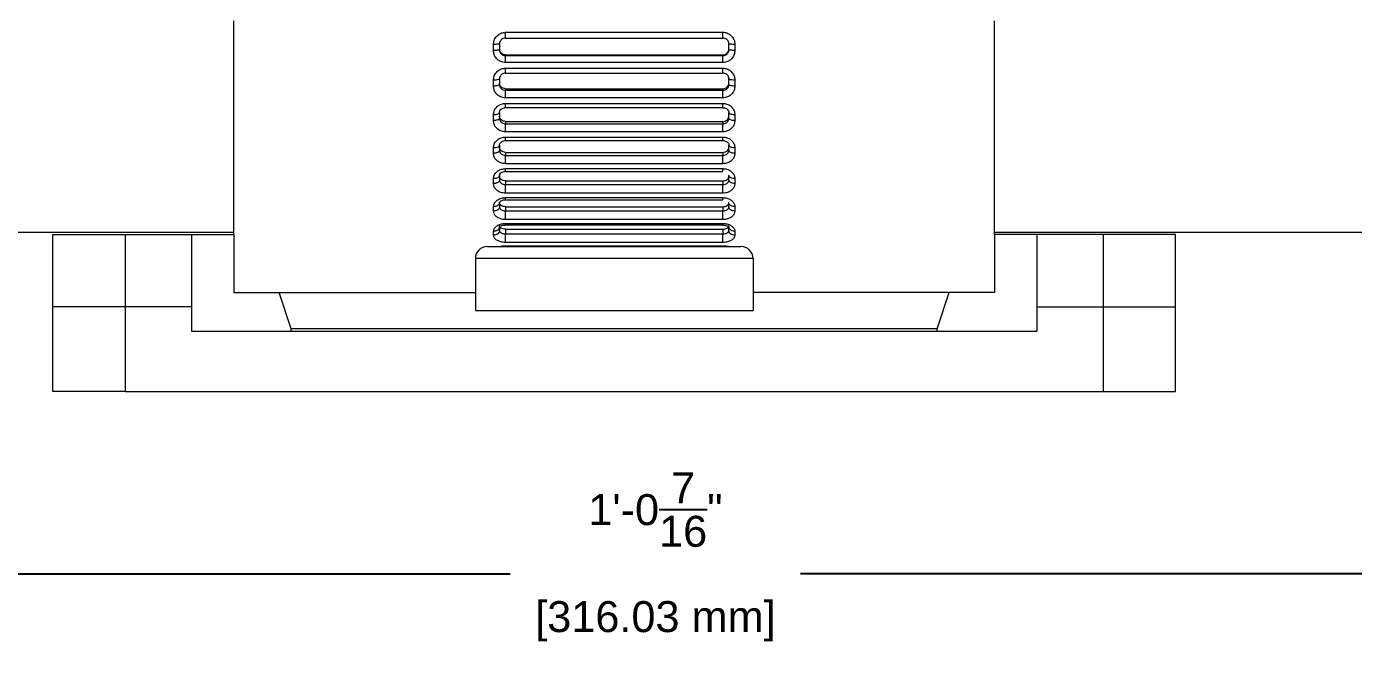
# Model space of a CAD drawing. Header units: inches. Extents: x 0 to 17, y 0 to 10.3.
# Drawn here: x 4.231 to 8.516, y 5.757 to 7.827 of the extents above; entities that cross this region are included whole.
import ezdxf

# ---------------------------------------------------------------- set-up
doc = ezdxf.new("R2010")
doc.units = ezdxf.units.IN
doc.header["$MEASUREMENT"] = 0
doc.layers.add('Dim', color=1, linetype='Continuous', lineweight=25)
doc.layers.add('MCG', color=7, linetype='Continuous')
doc.styles.get("Standard").update_dxf_attribs({"font": 'Arial.ttf'})
doc.dimstyles.new('.1 DIM', dxfattribs={"dimscale": 0, "dimtxt": 0.1, "dimasz": 0.1, "dimexe": 0.18, "dimexo": 0.0625, "dimgap": 0.09, "dimtad": 0, "dimtih": 1, "dimtoh": 1, "dimdec": 5, "dimzin": 0, "dimdsep": 46, "dimlunit": 4, "dimtxsty": 'Standard', "dimcen": 0.09, "dimadec": 0, "dimazin": 0, "dimtfac": 1, "dimtdec": 5, "dimtofl": 0, "dimtmove": 0, "dimatfit": 3, "dimfxl": 1, "dimtolj": 1, "dimtzin": 0, "dimarcsym": 0})

# ---------------------------------------------------------------- blocks, each defined once
blk = doc.blocks.new('*D47')
at = {"layer": 'Defpoints', "color": 0, "transparency": 16777216}
for p in [(0.0411, 7.5897), (12.4831, 7.5897), (12.4831, 6.0601)]:
    blk.add_point(p, dxfattribs=at)
at = {"layer": 'Dim', "color": 0, "lineweight": -2, "transparency": 16777216}
for p, q in [((0.0411, 7.5272), (0.0411, 5.8801)), ((12.4831, 7.5272), (12.4831, 5.8801)), ((0.1411, 6.0601), (5.7935, 6.0601)), ((12.3831, 6.0601), (6.7307, 6.0601))]:
    blk.add_line(p, q, dxfattribs=at)
at = {"layer": 'Dim', "color": 0, "transparency": 16777216}
for points in [[(0.1411, 6.0768), (0.1411, 6.0435), (0.0411, 6.0601)], [(12.3831, 6.0768), (12.3831, 6.0435), (12.4831, 6.0601)]]:
    blk.add_solid(points, dxfattribs=at)
at = {"layer": 'Dim', "color": 0, "transparency": 16777216, "char_height": 0.1, "attachment_point": 5}
for s, insert in [('\\A1;1\'-0{\\H1x;\\S7/16;}"', (6.2621, 6.2671)), ('\\A1;[316.03 mm]', (6.2621, 5.9065))]:
    blk.add_mtext(s, dxfattribs=dict(at, insert=insert))

msp = doc.modelspace()

# ---------------------------------------------------------------- linework, layer by layer
at = {"layer": 'MCG', "linetype": 'Continuous', "lineweight": 15}
for p, q in [((4.900965, 7.155368), (4.900965, 7.845367)), ((7.356896, 7.155368), (7.356896, 7.845367)), ((5.777993, 7.808569), (6.479778, 7.808569)), ((5.7391, 7.749763), (5.7391, 7.769226)), ((5.758592, 7.770918), (5.758592, 7.751952)), ((5.777895, 7.789895), (6.479876, 7.789895)), ((6.499269, 7.751952), (6.499269, 7.770918)), ((6.518761, 7.769344), (6.518761, 7.749829)), ((5.778083, 7.735585), (5.778083, 7.733061)), ((5.778083, 7.735585), (6.479778, 7.735585)), ((5.778083, 7.733061), (6.479778, 7.733061)), ((6.479778, 7.735585), (6.479778, 7.733061)), ((5.777895, 7.676303), (6.479876, 7.676303)), ((6.479904, 7.710745), (5.777957, 7.710745)), ((5.777993, 7.692395), (6.479778, 7.692395)), ((5.7391, 7.634703), (5.7391, 7.653739)), ((5.758592, 7.657998), (5.758592, 7.639448)), ((6.499269, 7.639448), (6.499269, 7.657998)), ((6.518761, 7.653854), (6.518761, 7.634768)), ((6.479904, 7.596719), (5.777957, 7.596719)), ((5.778083, 7.626098), (5.778083, 7.621057)), ((5.778083, 7.626098), (6.479778, 7.626098)), ((5.778083, 7.621057), (6.479778, 7.621057)), ((6.479778, 7.626098), (6.479778, 7.621057)), ((5.7391, 7.523383), (5.7391, 7.541654)), ((5.758592, 7.548403), (5.758592, 7.530599)), ((5.777895, 7.565366), (6.479876, 7.565366)), ((5.777993, 7.578937), (6.479778, 7.578937)), ((6.499269, 7.530599), (6.499269, 7.548403)), ((6.518761, 7.541765), (6.518761, 7.523445)), ((5.778083, 7.520505), (5.778083, 7.513035)), ((5.778083, 7.520505), (6.479778, 7.520505)), ((5.778083, 7.513035), (6.479778, 7.513035)), ((6.479778, 7.520505), (6.479778, 7.513035)), ((5.777895, 7.459054), (6.479876, 7.459054)), ((6.479904, 7.487106), (5.777957, 7.487106)), ((5.777993, 7.470209), (6.479778, 7.470209)), ((5.7391, 7.417779), (5.7391, 7.43496)), ((5.758592, 7.44408), (5.758592, 7.427338)), ((5.778083, 7.420678), (5.778083, 7.410913)), ((5.778083, 7.420678), (6.479778, 7.420678)), ((6.479778, 7.420678), (6.479778, 7.410913)), ((6.499269, 7.427338), (6.499269, 7.44408)), ((6.518761, 7.435064), (6.518761, 7.417837)), ((6.479904, 7.383853), (5.777957, 7.383853)), ((5.778083, 7.410913), (6.479778, 7.410913)), ((5.7391, 7.319765), (5.7391, 7.335552)), ((5.758592, 7.346881), (5.758592, 7.331497)), ((5.777895, 7.359253), (6.479876, 7.359253)), ((5.777993, 7.36814), (6.479778, 7.36814)), ((5.778083, 7.328389), (6.479778, 7.328389)), ((5.778083, 7.328389), (5.778083, 7.316503)), ((6.479778, 7.328389), (6.479778, 7.316503)), ((6.499269, 7.331497), (6.499269, 7.346881)), ((6.518761, 7.335648), (6.518761, 7.319818)), ((6.479904, 7.288793), (5.777957, 7.288793)), ((5.778083, 7.316503), (6.479778, 7.316503)), ((5.7391, 7.231081), (5.7391, 7.245193)), ((5.758592, 7.25853), (5.758592, 7.244778)), ((5.777895, 7.267736), (6.479876, 7.267736)), ((5.777993, 7.274542), (6.479778, 7.274542)), ((5.778083, 7.245278), (6.479778, 7.245278)), ((5.778083, 7.245278), (5.778083, 7.231481)), ((6.479778, 7.245278), (6.479778, 7.231481)), ((6.499269, 7.244778), (6.499269, 7.25853)), ((6.518761, 7.245279), (6.518761, 7.231128)), ((6.479904, 7.203613), (5.777957, 7.203613)), ((5.778083, 7.231481), (6.479778, 7.231481)), ((2.197437, 7.163164), (4.900965, 7.163164)), ((4.472152, 7.155368), (4.900965, 7.155368)), ((4.472152, 7.155368), (4.472152, 7.155184)), ((4.900965, 7.155368), (4.900965, 6.968249)), ((5.7391, 7.153302), (5.7391, 7.165489)), ((5.758592, 7.180597), (5.758592, 7.168721)), ((5.777895, 7.186126), (6.479876, 7.186126)), ((5.777993, 7.191077), (6.479778, 7.191077)), ((5.778083, 7.17282), (6.479778, 7.17282)), ((5.778083, 7.17282), (5.778083, 7.157357)), ((5.778083, 7.157357), (6.479778, 7.157357)), ((6.479778, 7.17282), (6.479778, 7.157357)), ((6.499269, 7.168721), (6.499269, 7.180597)), ((6.518761, 7.165563), (6.518761, 7.153343)), ((7.356896, 7.163164), (10.173388, 7.163164)), ((7.356896, 7.155368), (7.356896, 6.968249)), ((7.785709, 7.155368), (7.356896, 7.155368)), ((7.785709, 7.155368), (7.785709, 7.155184)), ((4.31622, 7.155184), (4.550118, 7.155184)), ((4.31622, 6.921469), (4.31622, 7.155184)), ((4.550118, 7.155184), (4.550118, 6.921469)), ((4.550118, 7.155184), (4.764524, 7.155184)), ((4.764524, 7.155184), (4.764524, 6.921469)), ((5.719609, 7.116385), (6.538252, 7.116385)), ((6.479904, 7.129824), (5.777957, 7.129824)), ((5.777993, 7.119228), (6.479778, 7.119228)), ((7.493337, 7.155184), (7.493337, 6.921469)), ((7.707743, 7.155184), (7.493337, 7.155184)), ((7.707743, 7.155184), (7.707743, 6.921469)), ((7.941642, 7.155184), (7.707743, 7.155184)), ((7.941642, 6.921469), (7.941642, 7.155184)), ((6.577235, 7.077402), (5.680626, 7.077402)), ((5.680626, 7.077402), (5.680626, 6.909775)), ((6.577235, 7.077402), (6.577235, 6.909775)), ((4.900965, 6.968249), (5.047151, 6.968249)), ((5.086134, 6.8513), (5.047151, 6.968249)), ((5.047151, 6.968249), (5.680626, 6.968249)), ((7.21071, 6.968249), (6.577235, 6.968249)), ((7.171727, 6.8513), (7.21071, 6.968249)), ((7.356896, 6.968249), (7.21071, 6.968249)), ((4.550118, 6.921469), (4.31622, 6.921469)), ((4.31622, 6.648588), (4.31622, 6.921469)), ((4.764524, 6.921469), (4.550118, 6.921469)), ((4.550118, 6.921469), (4.550118, 6.648588)), ((4.764524, 6.921469), (4.764524, 6.843504)), ((5.680626, 6.909775), (6.577235, 6.909775)), ((7.493337, 6.921469), (7.707743, 6.921469)), ((7.493337, 6.921469), (7.493337, 6.843504)), ((7.707743, 6.921469), (7.941642, 6.921469)), ((7.707743, 6.921469), (7.707743, 6.648588)), ((7.941642, 6.648588), (7.941642, 6.921469)), ((4.764524, 6.843504), (7.493337, 6.843504)), ((5.086134, 6.843504), (5.086134, 6.8513)), ((7.171727, 6.8513), (5.086134, 6.8513)), ((7.171727, 6.843504), (7.171727, 6.8513)), ((4.550118, 6.648588), (4.31622, 6.648588)), ((4.550118, 6.648588), (7.707743, 6.648588)), ((7.707743, 6.648588), (7.941642, 6.648588))]:
    msp.add_line(p, q, dxfattribs=at)
at = {"layer": 'MCG', "linetype": 'Continuous', "lineweight": 15, "flags": 128}
msp.add_lwpolyline([(5.758592, 7.346833), (5.758592, 7.346833), (5.758592, 7.346833), (5.759764, 7.350692), (5.7628, 7.354172), (5.767463, 7.357042), (5.773833, 7.35891), (5.778083, 7.35905)], dxfattribs=at)
at = {"layer": 'MCG', "linetype": 'Continuous', "lineweight": 15}
for centre, start, end in [((5.719609, 7.077402), 90, 180), ((6.538252, 7.077402), 0, 90)]:
    msp.add_arc(centre, 0.038983, start, end, dxfattribs=at)
for points, knots in [([(5.7391, 7.769226), (5.739535, 7.773705), (5.740226, 7.780813), (5.745276, 7.791298), (5.752838, 7.800165), (5.764628, 7.807174), (5.773546, 7.808105), (5.777993, 7.808569)], [0, 0, 0, 0, 0.2190763, 0.34774758, 0.56477412, 0.78296433, 1, 1, 1, 1]), ([(5.778083, 7.789936), (5.778082, 7.789993), (5.77808, 7.790117), (5.778065, 7.792761), (5.778049, 7.796193), (5.778033, 7.799672), (5.778015, 7.80387), (5.778, 7.806973), (5.777993, 7.808569)], [0, 0, 0, 0, 0.19898271, 0.43148347, 0.56093323, 0.69883988, 0.84519722, 1, 1, 1, 1]), ([(6.479778, 7.808569), (6.484173, 7.80818), (6.488662, 7.807782), (6.497051, 7.804774), (6.505032, 7.800213), (6.513756, 7.789931), (6.518135, 7.779028), (6.51859, 7.77199), (6.51876, 7.769344)], [0, 0, 0, 0, 0.21403305, 0.21863582, 0.43690905, 0.65401907, 0.8698699, 1, 1, 1, 1]), ([(6.479778, 7.789936), (6.479778, 7.790069), (6.479778, 7.790337), (6.479778, 7.794539), (6.479778, 7.80084), (6.479778, 7.805993), (6.479778, 7.808569)], [0, 0, 0, 0, 0.24999915, 0.50000143, 0.75000161, 1, 1, 1, 1]), ([(5.758592, 7.770918), (5.758299, 7.770697), (5.757713, 7.770253), (5.753205, 7.769694), (5.746763, 7.769303), (5.741654, 7.769252), (5.7391, 7.769226)], [0, 0, 0, 0, 0.24999989, 0.49999996, 0.74999968, 1, 1, 1, 1]), ([(5.778083, 7.789936), (5.778082, 7.789936), (5.775829, 7.789936), (5.771324, 7.789152), (5.765423, 7.785865), (5.761054, 7.780884), (5.758951, 7.775605), (5.758612, 7.772203), (5.758592, 7.770919), (5.758592, 7.770918)], [0, 0, 0, 0, 0.0000771, 0.22430445, 0.44504126, 0.66032129, 0.87189745, 0.99992274, 1, 1, 1, 1]), ([(6.499269, 7.770918), (6.499269, 7.770919), (6.499269, 7.772203), (6.498895, 7.775605), (6.496813, 7.780884), (6.492436, 7.785865), (6.486537, 7.789152), (6.482032, 7.789936), (6.479779, 7.789936), (6.479778, 7.789936)], [0, 0, 0, 0, 0.00007725, 0.12810261, 0.33967822, 0.55495895, 0.77569565, 0.9999223, 1, 1, 1, 1]), ([(6.518761, 7.769344), (6.516679, 7.769359), (6.512206, 7.769392), (6.507034, 7.769631), (6.503434, 7.769924), (6.501172, 7.77021), (6.499584, 7.770549), (6.499376, 7.770793), (6.499269, 7.770918)], [0, 0, 0, 0, 0.20391181, 0.4380685, 0.56710478, 0.70377781, 0.84807584, 1, 1, 1, 1]), ([(5.758592, 7.751952), (5.758411, 7.751733), (5.758017, 7.751254), (5.755158, 7.750686), (5.751596, 7.750276), (5.748039, 7.750009), (5.743793, 7.749814), (5.740695, 7.74978), (5.7391, 7.749763)], [0, 0, 0, 0, 0.19633384, 0.42796499, 0.55762927, 0.6961928, 0.84365234, 1, 1, 1, 1]), ([(5.777957, 7.710746), (5.775022, 7.710957), (5.767735, 7.711483), (5.756801, 7.716222), (5.74703, 7.725028), (5.740405, 7.736653), (5.739536, 7.745386), (5.7391, 7.749763)], [0, 0, 0, 0, 0.14391715, 0.3573037, 0.57030018, 0.78465667, 1, 1, 1, 1]), ([(5.778083, 7.735585), (5.775538, 7.73586), (5.770478, 7.736406), (5.763986, 7.740637), (5.760357, 7.745761), (5.758812, 7.750428), (5.758665, 7.752857), (5.758592, 7.754075)], [0, 0, 0, 0, 0.25489625, 0.50676903, 0.75429868, 0.87683574, 1, 1, 1, 1]), ([(5.758592, 7.751952), (5.758592, 7.751951), (5.758592, 7.749854), (5.759337, 7.745618), (5.762495, 7.740017), (5.7674, 7.735713), (5.772887, 7.733496), (5.776579, 7.733061), (5.778082, 7.733061), (5.778083, 7.733061)], [0, 0, 0, 0, 0.00007769, 0.21032267, 0.42076593, 0.63316986, 0.85039684, 0.99992291, 1, 1, 1, 1]), ([(5.777957, 7.710746), (5.777966, 7.712094), (5.777984, 7.714882), (5.778016, 7.720014), (5.778044, 7.724756), (5.778064, 7.728444), (5.778079, 7.731538), (5.778082, 7.732457), (5.778083, 7.733061)], [0, 0, 0, 0, 0.13079205, 0.27044868, 0.50008153, 0.63029992, 0.75721778, 1, 1, 1, 1]), ([(6.479778, 7.735585), (6.482323, 7.73586), (6.487384, 7.736406), (6.493875, 7.740637), (6.497504, 7.745761), (6.499049, 7.750428), (6.499196, 7.752857), (6.499269, 7.754075)], [0, 0, 0, 0, 0.25489683, 0.50676907, 0.7542987, 0.87683575, 1, 1, 1, 1]), ([(6.479778, 7.733061), (6.479779, 7.733061), (6.481282, 7.733061), (6.484974, 7.733496), (6.490461, 7.735713), (6.495366, 7.740017), (6.498524, 7.745618), (6.499269, 7.749854), (6.499269, 7.751951), (6.499269, 7.751952)], [0, 0, 0, 0, 0.00007769, 0.14960366, 0.36683106, 0.57923396, 0.78967767, 0.99992231, 1, 1, 1, 1]), ([(6.479904, 7.710745), (6.479903, 7.712966), (6.4799, 7.7175), (6.479879, 7.723061), (6.479856, 7.72709), (6.479834, 7.729877), (6.479808, 7.732105), (6.479788, 7.732735), (6.479778, 7.733061)], [0, 0, 0, 0, 0.21352978, 0.43592557, 0.56226473, 0.69839545, 0.84431023, 1, 1, 1, 1]), ([(6.518761, 7.749829), (6.51832, 7.745383), (6.517451, 7.736625), (6.510796, 7.724998), (6.50106, 7.716222), (6.490126, 7.711483), (6.482839, 7.710957), (6.479904, 7.710746)], [0, 0, 0, 0, 0.21841289, 0.43030866, 0.64307737, 0.85623645, 1, 1, 1, 1]), ([(6.518761, 7.749829), (6.516185, 7.749869), (6.511048, 7.749948), (6.504603, 7.750448), (6.500135, 7.751144), (6.499557, 7.751683), (6.499269, 7.751952)], [0, 0, 0, 0, 0.25208029, 0.50277409, 0.75207951, 1, 1, 1, 1]), ([(5.7391, 7.653739), (5.739535, 7.658129), (5.740226, 7.665096), (5.745276, 7.675395), (5.752838, 7.684116), (5.764628, 7.691021), (5.773546, 7.691938), (5.777993, 7.692395)], [0, 0, 0, 0, 0.21907574, 0.34774823, 0.56477474, 0.78296434, 1, 1, 1, 1]), ([(5.778083, 7.676684), (5.778082, 7.676684), (5.775829, 7.676684), (5.771324, 7.675911), (5.765423, 7.672674), (5.761053, 7.667774), (5.758951, 7.662591), (5.758611, 7.659256), (5.758592, 7.657999), (5.758592, 7.657998)], [0, 0, 0, 0, 0.0000771, 0.22430415, 0.44504103, 0.66031933, 0.87189779, 0.99992107, 1, 1, 1, 1]), ([(5.778083, 7.676684), (5.778082, 7.676466), (5.77808, 7.675993), (5.778065, 7.677898), (5.778049, 7.680783), (5.778033, 7.683896), (5.778015, 7.687809), (5.778, 7.690838), (5.777993, 7.692395)], [0, 0, 0, 0, 0.19898139, 0.43148283, 0.56093299, 0.69883928, 0.84519831, 1, 1, 1, 1]), ([(6.479778, 7.692395), (6.484173, 7.692012), (6.488662, 7.69162), (6.497051, 7.688656), (6.505032, 7.684164), (6.513756, 7.67405), (6.518135, 7.663344), (6.51859, 7.656448), (6.51876, 7.653854)], [0, 0, 0, 0, 0.21403297, 0.21863584, 0.43690843, 0.65401838, 0.86986965, 1, 1, 1, 1]), ([(6.479778, 7.676684), (6.479778, 7.67647), (6.479778, 7.676042), (6.479778, 7.679305), (6.479778, 7.684899), (6.479778, 7.689897), (6.479778, 7.692395)], [0, 0, 0, 0, 0.24999827, 0.49999919, 0.74999834, 1, 1, 1, 1]), ([(6.499269, 7.657998), (6.499269, 7.657999), (6.499269, 7.659256), (6.498895, 7.662591), (6.496813, 7.667774), (6.492436, 7.672674), (6.486537, 7.675911), (6.482032, 7.676684), (6.479779, 7.676684), (6.479778, 7.676684)], [0, 0, 0, 0, 0.00007892, 0.12810227, 0.33968018, 0.55495917, 0.77569595, 0.9999223, 1, 1, 1, 1]), ([(5.758592, 7.657998), (5.758299, 7.65744), (5.757713, 7.656324), (5.753205, 7.654916), (5.746763, 7.653931), (5.741654, 7.653803), (5.7391, 7.653739)], [0, 0, 0, 0, 0.24999956, 0.4999996, 0.74999945, 1, 1, 1, 1]), ([(5.758592, 7.639448), (5.758411, 7.638965), (5.758017, 7.637914), (5.755158, 7.636674), (5.751596, 7.635784), (5.748039, 7.635211), (5.743793, 7.634798), (5.740695, 7.634736), (5.7391, 7.634703)], [0, 0, 0, 0, 0.19633335, 0.42796485, 0.55762898, 0.69619292, 0.84365268, 1, 1, 1, 1]), ([(5.777957, 7.596719), (5.775022, 7.596925), (5.767735, 7.597435), (5.756801, 7.602035), (5.74703, 7.610593), (5.740405, 7.621909), (5.739536, 7.630432), (5.7391, 7.634703)], [0, 0, 0, 0, 0.14391703, 0.35730354, 0.57030009, 0.78465702, 1, 1, 1, 1]), ([(5.778083, 7.626098), (5.775538, 7.626366), (5.770478, 7.626898), (5.763986, 7.631018), (5.760357, 7.636013), (5.758812, 7.640567), (5.758665, 7.642939), (5.758592, 7.644128)], [0, 0, 0, 0, 0.25489604, 0.50676822, 0.75429869, 0.87683469, 1, 1, 1, 1]), ([(5.758592, 7.639448), (5.758592, 7.639447), (5.758592, 7.637401), (5.759337, 7.633266), (5.762495, 7.627815), (5.7674, 7.623632), (5.772887, 7.62148), (5.776579, 7.621057), (5.778082, 7.621057), (5.778083, 7.621057)], [0, 0, 0, 0, 0.00007713, 0.2103231, 0.42076576, 0.63316974, 0.8503969, 0.99992291, 1, 1, 1, 1]), ([(6.479778, 7.626098), (6.482323, 7.626366), (6.487384, 7.626898), (6.493875, 7.631018), (6.497504, 7.636013), (6.499049, 7.640567), (6.499196, 7.642939), (6.499269, 7.644128)], [0, 0, 0, 0, 0.25489662, 0.50676826, 0.75429871, 0.8768347, 1, 1, 1, 1]), ([(6.479778, 7.621057), (6.479779, 7.621057), (6.481282, 7.621057), (6.484974, 7.62148), (6.490461, 7.623632), (6.495366, 7.627815), (6.498524, 7.633266), (6.499269, 7.637401), (6.499269, 7.639447), (6.499269, 7.639448)], [0, 0, 0, 0, 0.00007769, 0.14960361, 0.36683119, 0.57923413, 0.78967724, 0.99992287, 1, 1, 1, 1]), ([(6.518761, 7.634768), (6.51832, 7.630429), (6.517451, 7.621882), (6.510796, 7.610564), (6.50106, 7.602035), (6.490126, 7.597435), (6.482839, 7.596925), (6.479904, 7.596719)], [0, 0, 0, 0, 0.21841333, 0.43030896, 0.64307767, 0.85623662, 1, 1, 1, 1]), ([(6.518761, 7.653854), (6.516679, 7.653895), (6.512206, 7.653983), (6.507034, 7.654616), (6.503434, 7.655385), (6.501172, 7.656139), (6.499584, 7.657026), (6.499376, 7.657668), (6.499269, 7.657998)], [0, 0, 0, 0, 0.20391141, 0.4380687, 0.56710527, 0.70377567, 0.8480762, 1, 1, 1, 1]), ([(6.518761, 7.634768), (6.516185, 7.634846), (6.511048, 7.635003), (6.504603, 7.6361), (6.500135, 7.637641), (6.499557, 7.638847), (6.499269, 7.639448)], [0, 0, 0, 0, 0.25207993, 0.50277341, 0.75207865, 1, 1, 1, 1]), ([(5.777957, 7.596719), (5.777966, 7.598113), (5.777984, 7.600722), (5.778015, 7.605915), (5.778043, 7.610883), (5.778064, 7.615095), (5.778079, 7.618722), (5.778082, 7.620131), (5.778083, 7.621057)], [0, 0, 0, 0, 0.13802615, 0.25833253, 0.50000481, 0.63024396, 0.75718231, 1, 1, 1, 1]), ([(6.479904, 7.596719), (6.479903, 7.599088), (6.479901, 7.603625), (6.479878, 7.609419), (6.479856, 7.61364), (6.479834, 7.616768), (6.479808, 7.619491), (6.479788, 7.620522), (6.479778, 7.621057)], [0, 0, 0, 0, 0.23079203, 0.44207574, 0.5648374, 0.69875508, 0.84381201, 1, 1, 1, 1]), ([(5.7391, 7.541654), (5.739535, 7.545877), (5.740226, 7.552579), (5.745276, 7.562509), (5.752838, 7.57093), (5.764628, 7.577607), (5.773546, 7.578494), (5.777993, 7.578937)], [0, 0, 0, 0, 0.21907566, 0.34774767, 0.5647744, 0.78296444, 1, 1, 1, 1]), ([(5.758592, 7.548403), (5.758299, 7.547519), (5.757713, 7.54575), (5.753205, 7.543519), (5.746763, 7.541958), (5.741654, 7.541756), (5.7391, 7.541654)], [0, 0, 0, 0, 0.24999989, 0.50000102, 0.74999951, 1, 1, 1, 1]), ([(5.758946, 7.547958), (5.758922, 7.549468), (5.758862, 7.553285), (5.7616, 7.557844), (5.766534, 7.562511), (5.774669, 7.565785), (5.781155, 7.565545), (5.785149, 7.565397)], [0, 0, 0, 0, 0.12820371, 0.32403255, 0.50382252, 0.69444862, 1, 1, 1, 1]), ([(5.778078, 7.565374), (5.778073, 7.565593), (5.778065, 7.565934), (5.778049, 7.568313), (5.778033, 7.570981), (5.778015, 7.574546), (5.778, 7.577446), (5.777993, 7.578937)], [0, 0, 0, 0, 0.28924829, 0.45108552, 0.62349473, 0.80646819, 1, 1, 1, 1]), ([(6.479741, 7.564928), (6.481623, 7.564962), (6.485895, 7.565038), (6.491843, 7.562082), (6.496554, 7.557472), (6.499088, 7.552856), (6.499014, 7.549045), (6.498984, 7.547481)], [0, 0, 0, 0, 0.17308999, 0.39291005, 0.61293086, 0.84116944, 1, 1, 1, 1]), ([(6.479778, 7.578937), (6.484173, 7.578566), (6.488663, 7.578187), (6.49705, 7.57532), (6.505032, 7.570976), (6.513756, 7.56121), (6.518135, 7.550891), (6.51859, 7.544259), (6.51876, 7.541765)], [0, 0, 0, 0, 0.21403298, 0.21863601, 0.43690897, 0.65401907, 0.86986923, 1, 1, 1, 1]), ([(6.479778, 7.56558), (6.479778, 7.565512), (6.479778, 7.56504), (6.479778, 7.56716), (6.479778, 7.571771), (6.479778, 7.576548), (6.479778, 7.578937)], [0, 0, 0, 0, 0.05273033, 0.3684875, 0.68424299, 1, 1, 1, 1]), ([(6.518761, 7.541765), (6.516679, 7.541831), (6.512206, 7.541972), (6.507034, 7.542987), (6.503434, 7.54422), (6.501172, 7.545426), (6.499584, 7.546846), (6.499376, 7.547876), (6.499269, 7.548403)], [0, 0, 0, 0, 0.20391164, 0.43806799, 0.5671044, 0.70377484, 0.84807503, 1, 1, 1, 1]), ([(5.758592, 7.530599), (5.758411, 7.529862), (5.758017, 7.528257), (5.755158, 7.526366), (5.751596, 7.525014), (5.748039, 7.524143), (5.743793, 7.52352), (5.740695, 7.52343), (5.7391, 7.523383)], [0, 0, 0, 0, 0.19633491, 0.42796585, 0.55762881, 0.69619302, 0.8436525, 1, 1, 1, 1]), ([(5.777957, 7.487107), (5.775022, 7.487302), (5.767735, 7.487788), (5.756801, 7.492167), (5.74703, 7.500326), (5.740405, 7.511131), (5.739536, 7.519293), (5.7391, 7.523383)], [0, 0, 0, 0, 0.14391698, 0.35730378, 0.57030033, 0.78465623, 1, 1, 1, 1]), ([(5.778083, 7.520505), (5.775538, 7.52076), (5.770478, 7.521268), (5.763986, 7.525205), (5.760358, 7.529982), (5.758812, 7.534342), (5.758665, 7.536614), (5.758592, 7.537753)], [0, 0, 0, 0, 0.25489613, 0.50676737, 0.75429944, 0.87683477, 1, 1, 1, 1]), ([(5.758592, 7.530599), (5.758592, 7.530598), (5.758592, 7.528636), (5.759337, 7.524681), (5.762495, 7.519474), (5.7674, 7.515487), (5.772887, 7.513438), (5.776579, 7.513035), (5.778082, 7.513035), (5.778083, 7.513035)], [0, 0, 0, 0, 0.00007784, 0.21032203, 0.42076502, 0.63316922, 0.8503965, 0.99992291, 1, 1, 1, 1]), ([(5.777957, 7.487107), (5.777967, 7.488535), (5.777984, 7.491014), (5.778016, 7.49618), (5.778043, 7.501231), (5.778064, 7.505834), (5.778079, 7.509928), (5.778082, 7.511804), (5.778083, 7.513035)], [0, 0, 0, 0, 0.14695474, 0.25493379, 0.49997045, 0.6302179, 0.75716467, 1, 1, 1, 1]), ([(6.479778, 7.520505), (6.482323, 7.52076), (6.487384, 7.521268), (6.493875, 7.525205), (6.497504, 7.529982), (6.499049, 7.534342), (6.499196, 7.536614), (6.499269, 7.537753)], [0, 0, 0, 0, 0.25489671, 0.50676741, 0.75429946, 0.87683478, 1, 1, 1, 1]), ([(6.479778, 7.513035), (6.479779, 7.513035), (6.481282, 7.513035), (6.484974, 7.513438), (6.490461, 7.515487), (6.495366, 7.519474), (6.498524, 7.524681), (6.499269, 7.528636), (6.499269, 7.530598), (6.499269, 7.530599)], [0, 0, 0, 0, 0.00007769, 0.149604, 0.3668317, 0.57923487, 0.78967831, 0.99992216, 1, 1, 1, 1]), ([(6.479904, 7.487106), (6.479903, 7.48959), (6.4799, 7.494085), (6.479873, 7.501403), (6.479841, 7.506897), (6.479808, 7.510891), (6.479788, 7.512301), (6.479778, 7.513035)], [0, 0, 0, 0, 0.24939103, 0.45139533, 0.69954037, 0.84339234, 1, 1, 1, 1]), ([(6.518761, 7.523445), (6.51832, 7.51929), (6.517451, 7.511105), (6.510796, 7.500298), (6.50106, 7.492167), (6.490126, 7.487788), (6.482839, 7.487302), (6.479904, 7.487107)], [0, 0, 0, 0, 0.21841248, 0.43030785, 0.64307687, 0.85623645, 1, 1, 1, 1]), ([(6.518761, 7.523445), (6.516185, 7.523561), (6.511048, 7.523793), (6.504603, 7.525467), (6.500135, 7.527825), (6.499557, 7.529676), (6.499269, 7.530599)], [0, 0, 0, 0, 0.25207969, 0.50277337, 0.75207997, 1, 1, 1, 1]), ([(5.7391, 7.43496), (5.739535, 7.438941), (5.740226, 7.44526), (5.745276, 7.454644), (5.752838, 7.462615), (5.764628, 7.468946), (5.773546, 7.469788), (5.777993, 7.470208)], [0, 0, 0, 0, 0.21907608, 0.34774819, 0.56477452, 0.78296456, 1, 1, 1, 1]), ([(5.758592, 7.444051), (5.758592, 7.444051), (5.758592, 7.444052), (5.758592, 7.446693), (5.759376, 7.448807), (5.76311, 7.454015), (5.768582, 7.457367), (5.773919, 7.45898), (5.777187, 7.458954), (5.77808, 7.458947)], [0, 0, 0, 0, 0.00001169, 0.00002435, 0.2823954, 0.50549144, 0.70768653, 0.92020511, 1, 1, 1, 1]), ([(5.778072, 7.459371), (5.778069, 7.459327), (5.778063, 7.459243), (5.778049, 7.460761), (5.778033, 7.462937), (5.778015, 7.466091), (5.778, 7.468811), (5.777993, 7.470208)], [0, 0, 0, 0, 0.20157844, 0.38337729, 0.57705272, 0.7825985, 1, 1, 1, 1]), ([(6.479752, 7.458628), (6.481717, 7.458659), (6.486042, 7.458729), (6.491906, 7.45599), (6.49651, 7.452088), (6.498587, 7.448292), (6.49917, 7.445733), (6.499268, 7.444543), (6.499268, 7.444112), (6.49927, 7.444064), (6.499269, 7.444052), (6.499269, 7.444052), (6.499269, 7.444052)], [0, 0, 0, 0, 0.17320262, 0.38139608, 0.589558, 0.80949312, 0.93125716, 0.99189765, 0.9982761, 0.99993734, 0.9999873, 1, 1, 1, 1]), ([(6.479778, 7.470209), (6.484173, 7.469856), (6.488662, 7.469496), (6.497051, 7.466778), (6.505032, 7.462659), (6.513756, 7.453415), (6.518135, 7.443666), (6.51859, 7.437415), (6.51876, 7.435064)], [0, 0, 0, 0, 0.21403319, 0.21863597, 0.43690905, 0.65401888, 0.86986959, 1, 1, 1, 1]), ([(6.479778, 7.459266), (6.479778, 7.459393), (6.479778, 7.459672), (6.479778, 7.463628), (6.479778, 7.468015), (6.479778, 7.470209)], [0, 0, 0, 0, 0.29447823, 0.64723839, 1, 1, 1, 1]), ([(5.758592, 7.44408), (5.758299, 7.442885), (5.757713, 7.440495), (5.753205, 7.437481), (5.746763, 7.435372), (5.741654, 7.435097), (5.7391, 7.43496)], [0, 0, 0, 0, 0.25000006, 0.50000052, 0.75000008, 1, 1, 1, 1]), ([(5.758592, 7.427338), (5.758411, 7.42636), (5.758017, 7.424229), (5.755158, 7.421722), (5.751596, 7.419929), (5.748039, 7.418778), (5.743793, 7.417955), (5.740695, 7.417839), (5.7391, 7.417779)], [0, 0, 0, 0, 0.19633329, 0.42796651, 0.557629, 0.69619398, 0.84365284, 1, 1, 1, 1]), ([(5.777957, 7.383854), (5.775022, 7.384036), (5.767735, 7.384488), (5.756801, 7.388569), (5.74703, 7.396184), (5.740405, 7.406287), (5.739536, 7.413942), (5.7391, 7.417779)], [0, 0, 0, 0, 0.14391695, 0.35730381, 0.57030041, 0.78465687, 1, 1, 1, 1]), ([(5.778083, 7.420678), (5.775538, 7.420917), (5.770478, 7.421392), (5.763986, 7.425074), (5.760357, 7.429549), (5.758812, 7.433637), (5.758665, 7.435769), (5.758592, 7.436838)], [0, 0, 0, 0, 0.25489606, 0.50676726, 0.75429655, 0.87683443, 1, 1, 1, 1]), ([(5.758592, 7.427338), (5.758592, 7.427337), (5.758592, 7.425474), (5.759337, 7.421797), (5.762495, 7.416916), (5.7674, 7.413199), (5.772887, 7.411288), (5.776579, 7.410913), (5.778082, 7.410913), (5.778083, 7.410913)], [0, 0, 0, 0, 0.00007652, 0.21032184, 0.42076498, 0.63316973, 0.85039674, 0.99992291, 1, 1, 1, 1]), ([(6.479778, 7.420678), (6.482323, 7.420917), (6.487384, 7.421392), (6.493875, 7.425074), (6.497504, 7.429549), (6.499049, 7.433637), (6.499196, 7.435769), (6.499269, 7.436838)], [0, 0, 0, 0, 0.25489664, 0.5067673, 0.75429657, 0.87683444, 1, 1, 1, 1]), ([(6.479778, 7.410913), (6.479779, 7.410913), (6.481282, 7.410913), (6.484974, 7.411288), (6.490461, 7.413199), (6.495366, 7.416916), (6.498524, 7.421797), (6.499269, 7.425474), (6.499269, 7.427337), (6.499269, 7.427338)], [0, 0, 0, 0, 0.00007769, 0.14960376, 0.36683119, 0.57923491, 0.7896785, 0.99992348, 1, 1, 1, 1]), ([(6.518761, 7.417837), (6.51832, 7.41394), (6.517451, 7.406263), (6.510796, 7.396158), (6.50106, 7.388569), (6.490126, 7.384488), (6.482839, 7.384036), (6.479904, 7.383854)], [0, 0, 0, 0, 0.21841353, 0.43030873, 0.64307745, 0.85623672, 1, 1, 1, 1]), ([(6.518761, 7.435064), (6.516679, 7.435154), (6.512206, 7.435347), (6.507034, 7.436726), (6.503434, 7.4384), (6.501172, 7.440037), (6.499584, 7.441966), (6.499376, 7.443364), (6.499269, 7.44408)], [0, 0, 0, 0, 0.20391143, 0.438068, 0.56710405, 0.70377681, 0.84807463, 1, 1, 1, 1]), ([(6.518761, 7.417837), (6.516185, 7.417988), (6.511048, 7.418291), (6.504603, 7.420512), (6.500135, 7.423646), (6.499557, 7.426109), (6.499269, 7.427338)], [0, 0, 0, 0, 0.25208002, 0.50277229, 0.75207878, 1, 1, 1, 1]), ([(5.777957, 7.383854), (5.777967, 7.385242), (5.777985, 7.387751), (5.778017, 7.392843), (5.778044, 7.397894), (5.778064, 7.402601), (5.778079, 7.40709), (5.778082, 7.409398), (5.778083, 7.410913)], [0, 0, 0, 0, 0.15136386, 0.27344231, 0.50008831, 0.6303067, 0.75722236, 1, 1, 1, 1]), ([(6.479904, 7.383853), (6.479902, 7.386195), (6.4799, 7.390574), (6.479873, 7.398026), (6.479841, 7.403842), (6.479808, 7.40824), (6.479788, 7.409993), (6.479778, 7.410913)], [0, 0, 0, 0, 0.24784687, 0.46351668, 0.70169793, 0.84347816, 1, 1, 1, 1]), ([(5.7391, 7.335552), (5.739535, 7.33922), (5.740226, 7.345043), (5.745276, 7.353716), (5.752838, 7.361095), (5.764628, 7.366968), (5.773546, 7.367749), (5.777993, 7.368139)], [0, 0, 0, 0, 0.21907599, 0.34774768, 0.56477435, 0.78296446, 1, 1, 1, 1]), ([(5.758592, 7.346881), (5.758299, 7.345396), (5.757713, 7.342427), (5.753205, 7.338683), (5.746763, 7.336063), (5.741654, 7.335722), (5.7391, 7.335552)], [0, 0, 0, 0, 0.24999938, 0.49999898, 0.74999922, 1, 1, 1, 1]), ([(5.758592, 7.331497), (5.758411, 7.330295), (5.758017, 7.327676), (5.755158, 7.324598), (5.751596, 7.322398), (5.748039, 7.320985), (5.743793, 7.319977), (5.740695, 7.319837), (5.7391, 7.319765)], [0, 0, 0, 0, 0.19633484, 0.4279651, 0.55762843, 0.69619268, 0.84365269, 1, 1, 1, 1]), ([(5.778083, 7.328389), (5.775538, 7.328608), (5.770478, 7.329041), (5.763986, 7.332405), (5.760357, 7.336498), (5.758812, 7.340241), (5.758665, 7.342196), (5.758592, 7.343176)], [0, 0, 0, 0, 0.25489641, 0.5067683, 0.75429814, 0.87683446, 1, 1, 1, 1]), ([(5.758592, 7.331497), (5.758592, 7.331496), (5.758592, 7.329814), (5.759337, 7.32641), (5.762495, 7.32197), (5.7674, 7.318581), (5.772887, 7.316844), (5.776579, 7.316503), (5.778082, 7.316503), (5.778083, 7.316503)], [0, 0, 0, 0, 0.00007565, 0.21032227, 0.42076514, 0.6331698, 0.85039658, 0.99992291, 1, 1, 1, 1]), ([(5.778066, 7.359519), (5.778064, 7.359428), (5.77806, 7.359152), (5.778048, 7.360052), (5.778033, 7.361677), (5.778015, 7.36437), (5.778, 7.36686), (5.777993, 7.368139)], [0, 0, 0, 0, 0.10011227, 0.3050167, 0.52330412, 0.75496985, 1, 1, 1, 1]), ([(6.479778, 7.36814), (6.484173, 7.367813), (6.488662, 7.367479), (6.497051, 7.364956), (6.505032, 7.361136), (6.513756, 7.352577), (6.518135, 7.343572), (6.51859, 7.337813), (6.51876, 7.335648)], [0, 0, 0, 0, 0.21403324, 0.21863613, 0.43690947, 0.65401983, 0.86987004, 1, 1, 1, 1]), ([(6.479778, 7.359639), (6.479778, 7.359552), (6.479778, 7.359312), (6.479778, 7.362201), (6.479778, 7.36616), (6.479778, 7.36814)], [0, 0, 0, 0, 0.21822708, 0.60911175, 1, 1, 1, 1]), ([(6.479778, 7.328389), (6.482323, 7.328608), (6.487384, 7.329041), (6.493875, 7.332405), (6.497504, 7.336498), (6.499049, 7.340241), (6.499196, 7.342196), (6.499269, 7.343176)], [0, 0, 0, 0, 0.25489699, 0.50676834, 0.75429816, 0.87683448, 1, 1, 1, 1]), ([(6.479778, 7.316503), (6.479779, 7.316503), (6.481282, 7.316503), (6.484974, 7.316844), (6.490461, 7.31858), (6.495366, 7.32197), (6.498524, 7.32641), (6.499269, 7.329814), (6.499269, 7.331496), (6.499269, 7.331497)], [0, 0, 0, 0, 0.00007769, 0.14960392, 0.36683112, 0.57923475, 0.78967807, 0.99992435, 1, 1, 1, 1]), ([(6.518761, 7.335648), (6.516679, 7.335759), (6.512206, 7.336), (6.507034, 7.337719), (6.503434, 7.339804), (6.501172, 7.341844), (6.499584, 7.344247), (6.499376, 7.345988), (6.499269, 7.346881)], [0, 0, 0, 0, 0.20391149, 0.43806909, 0.56710521, 0.70377684, 0.84807734, 1, 1, 1, 1]), ([(6.518761, 7.319818), (6.516185, 7.320002), (6.511048, 7.32037), (6.504603, 7.323099), (6.500135, 7.326953), (6.499557, 7.329985), (6.499269, 7.331497)], [0, 0, 0, 0, 0.2520799, 0.5027737, 0.75207933, 1, 1, 1, 1]), ([(5.777957, 7.288793), (5.775022, 7.288959), (5.767735, 7.28937), (5.756801, 7.29308), (5.74703, 7.300016), (5.740405, 7.309237), (5.739536, 7.31625), (5.7391, 7.319765)], [0, 0, 0, 0, 0.14391695, 0.35730362, 0.5702997, 0.78465621, 1, 1, 1, 1]), ([(5.777957, 7.288793), (5.777967, 7.290095), (5.777986, 7.292501), (5.778018, 7.297433), (5.778045, 7.302442), (5.778064, 7.307227), (5.778079, 7.312031), (5.778082, 7.31473), (5.778083, 7.316503)], [0, 0, 0, 0, 0.15384747, 0.28438425, 0.50014326, 0.63034671, 0.75724796, 1, 1, 1, 1]), ([(6.479904, 7.288793), (6.479902, 7.290946), (6.479899, 7.295156), (6.479873, 7.302658), (6.47984, 7.308709), (6.479808, 7.313367), (6.479788, 7.315418), (6.479778, 7.316503)], [0, 0, 0, 0, 0.24557555, 0.48038014, 0.70517546, 0.84396044, 1, 1, 1, 1]), ([(6.518761, 7.319818), (6.51832, 7.316248), (6.517451, 7.309215), (6.510796, 7.299992), (6.50106, 7.29308), (6.490126, 7.28937), (6.482839, 7.288959), (6.479904, 7.288793)], [0, 0, 0, 0, 0.21841268, 0.4303086, 0.64307712, 0.85623652, 1, 1, 1, 1]), ([(5.7391, 7.245193), (5.739535, 7.248484), (5.740226, 7.253707), (5.745276, 7.261514), (5.752838, 7.268171), (5.764628, 7.273481), (5.773546, 7.274189), (5.777993, 7.274542)], [0, 0, 0, 0, 0.2190751, 0.34774766, 0.56477388, 0.78296417, 1, 1, 1, 1]), ([(5.758592, 7.25853), (5.758299, 7.256783), (5.757713, 7.253287), (5.753205, 7.248879), (5.746763, 7.245795), (5.741654, 7.245394), (5.7391, 7.245193)], [0, 0, 0, 0, 0.24999914, 0.49999948, 0.7499995, 1, 1, 1, 1]), ([(5.758592, 7.244778), (5.758411, 7.243374), (5.758017, 7.240313), (5.755158, 7.236718), (5.751596, 7.234149), (5.748039, 7.232501), (5.743793, 7.231325), (5.740695, 7.231164), (5.7391, 7.231081)], [0, 0, 0, 0, 0.19633425, 0.42796571, 0.55762905, 0.69619367, 0.84365254, 1, 1, 1, 1]), ([(5.758591, 7.258456), (5.758591, 7.258456), (5.758591, 7.261109), (5.758547, 7.258663), (5.761148, 7.262692), (5.76561, 7.265289), (5.77147, 7.267375), (5.775934, 7.267549), (5.778072, 7.267633)], [0, 0, 0, 0, 0.00001606, 0.29332614, 0.48355246, 0.65419936, 0.83434897, 1, 1, 1, 1]), ([(5.778083, 7.245278), (5.775538, 7.245472), (5.770478, 7.245857), (5.763986, 7.248842), (5.760357, 7.25248), (5.758812, 7.255812), (5.758665, 7.257555), (5.758592, 7.258428)], [0, 0, 0, 0, 0.2548961, 0.5067681, 0.75429789, 0.87683461, 1, 1, 1, 1]), ([(5.758592, 7.244778), (5.758592, 7.244778), (5.758592, 7.243284), (5.759337, 7.240246), (5.762495, 7.236312), (5.7674, 7.233314), (5.772887, 7.231782), (5.776579, 7.231481), (5.778082, 7.231481), (5.778083, 7.231481)], [0, 0, 0, 0, 0.00007836, 0.21032321, 0.42076739, 0.63316968, 0.85039703, 0.99992291, 1, 1, 1, 1]), ([(5.778059, 7.267794), (5.778056, 7.267817), (5.778048, 7.26787), (5.778033, 7.269049), (5.778015, 7.271175), (5.778, 7.273399), (5.777993, 7.274542)], [0, 0, 0, 0, 0.19670917, 0.4490122, 0.71678422, 1, 1, 1, 1]), ([(6.479778, 7.274542), (6.484173, 7.274246), (6.488662, 7.273944), (6.497051, 7.271663), (6.505032, 7.268208), (6.513756, 7.260487), (6.518135, 7.252385), (6.51859, 7.247221), (6.51876, 7.245279)], [0, 0, 0, 0, 0.21403322, 0.21863595, 0.43690913, 0.65401871, 0.8698698, 1, 1, 1, 1]), ([(6.479778, 7.268009), (6.479778, 7.267913), (6.479778, 7.267395), (6.479778, 7.269381), (6.479778, 7.272822), (6.479778, 7.274542)], [0, 0, 0, 0, 0.10110815, 0.55055434, 1, 1, 1, 1]), ([(6.479778, 7.245278), (6.482323, 7.245472), (6.487384, 7.245857), (6.493875, 7.248842), (6.497504, 7.25248), (6.499049, 7.255812), (6.499196, 7.257555), (6.499269, 7.258428)], [0, 0, 0, 0, 0.25489667, 0.50676815, 0.75429791, 0.87683463, 1, 1, 1, 1]), ([(6.479778, 7.231481), (6.479779, 7.231481), (6.481282, 7.231481), (6.484974, 7.231782), (6.490461, 7.233314), (6.495366, 7.236312), (6.498524, 7.240246), (6.499269, 7.243284), (6.499269, 7.244778), (6.499269, 7.244778)], [0, 0, 0, 0, 0.00007769, 0.14960348, 0.36683124, 0.5792325, 0.78967713, 0.99992164, 1, 1, 1, 1]), ([(6.518761, 7.245279), (6.516679, 7.245411), (6.512206, 7.245695), (6.507034, 7.247723), (6.503434, 7.250183), (6.501172, 7.252589), (6.499584, 7.255423), (6.499376, 7.257477), (6.499269, 7.25853)], [0, 0, 0, 0, 0.20391159, 0.43806858, 0.56710575, 0.70377603, 0.84807665, 1, 1, 1, 1]), ([(6.518761, 7.231128), (6.516185, 7.231342), (6.511048, 7.231769), (6.504603, 7.234957), (6.500135, 7.239463), (6.499557, 7.24301), (6.499269, 7.244778)], [0, 0, 0, 0, 0.25208009, 0.50277351, 0.75207964, 1, 1, 1, 1]), ([(5.777957, 7.203613), (5.775022, 7.203759), (5.767735, 7.204122), (5.756801, 7.207395), (5.74703, 7.213528), (5.740405, 7.221704), (5.739536, 7.227951), (5.7391, 7.231081)], [0, 0, 0, 0, 0.143917, 0.3573037, 0.57029985, 0.7846566, 1, 1, 1, 1]), ([(5.777957, 7.203613), (5.777967, 7.204792), (5.777987, 7.207004), (5.778018, 7.211734), (5.778045, 7.216637), (5.778064, 7.221439), (5.778079, 7.226427), (5.778082, 7.229477), (5.778083, 7.231481)], [0, 0, 0, 0, 0.15529404, 0.29134396, 0.50482382, 0.62963494, 0.75665318, 1, 1, 1, 1]), ([(6.479904, 7.203613), (6.479902, 7.205534), (6.4799, 7.20846), (6.479885, 7.213421), (6.479866, 7.21823), (6.479838, 7.223179), (6.479807, 7.227964), (6.479788, 7.230255), (6.479778, 7.231481)], [0, 0, 0, 0, 0.24274257, 0.36963892, 0.4998376, 0.71083742, 0.84514493, 1, 1, 1, 1]), ([(6.518761, 7.231128), (6.51832, 7.227949), (6.517451, 7.221685), (6.510796, 7.213507), (6.50106, 7.207395), (6.490126, 7.204122), (6.482839, 7.203759), (6.479904, 7.203613)], [0, 0, 0, 0, 0.21841167, 0.43030836, 0.64307698, 0.85623645, 1, 1, 1, 1]), ([(5.7391, 7.165489), (5.739535, 7.168343), (5.740226, 7.172874), (5.745276, 7.179677), (5.752837, 7.185493), (5.764628, 7.190147), (5.773546, 7.190768), (5.777993, 7.191077)], [0, 0, 0, 0, 0.21907518, 0.347747, 0.56477426, 0.78296419, 1, 1, 1, 1]), ([(5.758592, 7.180597), (5.758299, 7.178617), (5.757713, 7.174658), (5.753205, 7.169664), (5.746763, 7.16617), (5.741654, 7.165716), (5.7391, 7.165489)], [0, 0, 0, 0, 0.25000017, 0.50000109, 0.75000007, 1, 1, 1, 1]), ([(5.758592, 7.168721), (5.758411, 7.167139), (5.758017, 7.163691), (5.755158, 7.159643), (5.751596, 7.156751), (5.748039, 7.154896), (5.743793, 7.153574), (5.740695, 7.153394), (5.7391, 7.153302)], [0, 0, 0, 0, 0.19633539, 0.42796753, 0.55763085, 0.69619361, 0.84365269, 1, 1, 1, 1]), ([(5.758561, 7.179861), (5.75851, 7.179693), (5.758369, 7.179229), (5.759852, 7.181155), (5.763784, 7.18343), (5.769671, 7.185453), (5.777155, 7.186285), (5.782375, 7.186195), (5.785123, 7.186147)], [0, 0, 0, 0, 0.09892217, 0.27318696, 0.43846319, 0.61008042, 0.79472923, 1, 1, 1, 1]), ([(5.778083, 7.17282), (5.775538, 7.172985), (5.770478, 7.173314), (5.763986, 7.175868), (5.760357, 7.178986), (5.758812, 7.181849), (5.758665, 7.183348), (5.758592, 7.184099)], [0, 0, 0, 0, 0.25489601, 0.50676874, 0.75429758, 0.87683542, 1, 1, 1, 1]), ([(5.758592, 7.168721), (5.758592, 7.16872), (5.758592, 7.1674), (5.759337, 7.164842), (5.762495, 7.16146), (5.7674, 7.158914), (5.772887, 7.157612), (5.776579, 7.157357), (5.778082, 7.157357), (5.778083, 7.157357)], [0, 0, 0, 0, 0.00007713, 0.21032385, 0.42076665, 0.63317061, 0.85039671, 0.99992291, 1, 1, 1, 1]), ([(5.777957, 7.129825), (5.777967, 7.130853), (5.777987, 7.132803), (5.778019, 7.137386), (5.778053, 7.143362), (5.778079, 7.150855), (5.778082, 7.155131), (5.778083, 7.157357)], [0, 0, 0, 0, 0.15626872, 0.29626352, 0.52637031, 0.75353523, 1, 1, 1, 1]), ([(5.778051, 7.186179), (5.77805, 7.186162), (5.778045, 7.186024), (5.778033, 7.186654), (5.778015, 7.188171), (5.778, 7.190091), (5.777993, 7.191077)], [0, 0, 0, 0, 0.04275598, 0.34342254, 0.66250616, 1, 1, 1, 1]), ([(6.479763, 7.185777), (6.482136, 7.185796), (6.486931, 7.185835), (6.492978, 7.183882), (6.497193, 7.181693), (6.499321, 7.179687), (6.499406, 7.179469), (6.499449, 7.179361)], [0, 0, 0, 0, 0.21245911, 0.42914268, 0.62668897, 0.81404761, 1, 1, 1, 1]), ([(6.479778, 7.191078), (6.484173, 7.190819), (6.488663, 7.190554), (6.49705, 7.188552), (6.505032, 7.185526), (6.513756, 7.178779), (6.518135, 7.171724), (6.51859, 7.167247), (6.51876, 7.165563)], [0, 0, 0, 0, 0.2140329, 0.21863624, 0.4369089, 0.65401935, 0.86987006, 1, 1, 1, 1]), ([(6.479778, 7.186259), (6.479778, 7.186356), (6.479778, 7.186561), (6.479778, 7.189527), (6.479778, 7.191077)], [0, 0, 0, 0, 0.4772847, 1, 1, 1, 1]), ([(6.479778, 7.17282), (6.482323, 7.172985), (6.487384, 7.173314), (6.493875, 7.175868), (6.497504, 7.178986), (6.499049, 7.181849), (6.499196, 7.183348), (6.499269, 7.184099)], [0, 0, 0, 0, 0.25489659, 0.50676878, 0.7542976, 0.87683543, 1, 1, 1, 1]), ([(6.479778, 7.157357), (6.479779, 7.157357), (6.481282, 7.157357), (6.484974, 7.157612), (6.490461, 7.158914), (6.495366, 7.16146), (6.498524, 7.164842), (6.499269, 7.1674), (6.499269, 7.16872), (6.499269, 7.168721)], [0, 0, 0, 0, 0.00007769, 0.1496038, 0.36683031, 0.57923324, 0.78967649, 0.99992287, 1, 1, 1, 1]), ([(6.479904, 7.129824), (6.479902, 7.131508), (6.4799, 7.134072), (6.479885, 7.138772), (6.479865, 7.143534), (6.479838, 7.148565), (6.479807, 7.153565), (6.479788, 7.15602), (6.479778, 7.157357)], [0, 0, 0, 0, 0.24276278, 0.36966681, 0.4998767, 0.71899041, 0.84690291, 1, 1, 1, 1]), ([(6.518761, 7.165563), (6.516679, 7.165713), (6.512206, 7.166035), (6.507034, 7.168336), (6.503434, 7.171127), (6.501172, 7.173856), (6.499584, 7.177072), (6.499376, 7.179402), (6.499269, 7.180597)], [0, 0, 0, 0, 0.20391044, 0.43806739, 0.56710313, 0.70377586, 0.84807462, 1, 1, 1, 1]), ([(6.518761, 7.153343), (6.516185, 7.153582), (6.511048, 7.15406), (6.504603, 7.157651), (6.500135, 7.162729), (6.499557, 7.166727), (6.499269, 7.168721)], [0, 0, 0, 0, 0.25207991, 0.50277308, 0.75207888, 1, 1, 1, 1]), ([(5.777957, 7.129825), (5.775022, 7.129949), (5.767735, 7.130256), (5.756801, 7.133035), (5.74703, 7.138257), (5.740405, 7.145242), (5.739536, 7.150611), (5.7391, 7.153302)], [0, 0, 0, 0, 0.14391712, 0.35730381, 0.57030016, 0.78465713, 1, 1, 1, 1]), ([(5.760077, 7.116385), (5.761657, 7.116947), (5.767002, 7.118851), (5.77345, 7.119072), (5.777993, 7.119227)], [0, 0, 0, 0, 0.29555891, 1, 1, 1, 1]), ([(6.479778, 7.119228), (6.48417, 7.119006), (6.488656, 7.11878), (6.494612, 7.117595), (6.496237, 7.116975), (6.497784, 7.116385)], [0, 0, 0, 0, 0.69102903, 0.70589027, 1, 1, 1, 1]), ([(6.518761, 7.153343), (6.51832, 7.15061), (6.517451, 7.145225), (6.510796, 7.138239), (6.50106, 7.133035), (6.490126, 7.130256), (6.482839, 7.129949), (6.479904, 7.129825)], [0, 0, 0, 0, 0.21841285, 0.43030832, 0.64307704, 0.85623639, 1, 1, 1, 1])]:
    msp.add_open_spline(points, degree=3, knots=knots, dxfattribs=at)

# ---------------------------------------------------------------- dimensions: what is measured, and where the dimension line sits
at = {"layer": 'Dim'}
dim = msp.add_linear_dim(base=(12.483133, 6.060122), p1=(0.041054, 7.589684), p2=(12.483133, 7.589684), dimstyle='.1 DIM', override={"dimscale": 1, "dimpost": '\\X'}, dxfattribs=at)
dim.commit()
dim.dimension.update_dxf_attribs({"geometry": '*D47', "text_midpoint": (6.262094, 6.060122)})

doc.saveas('drawing.dxf')
